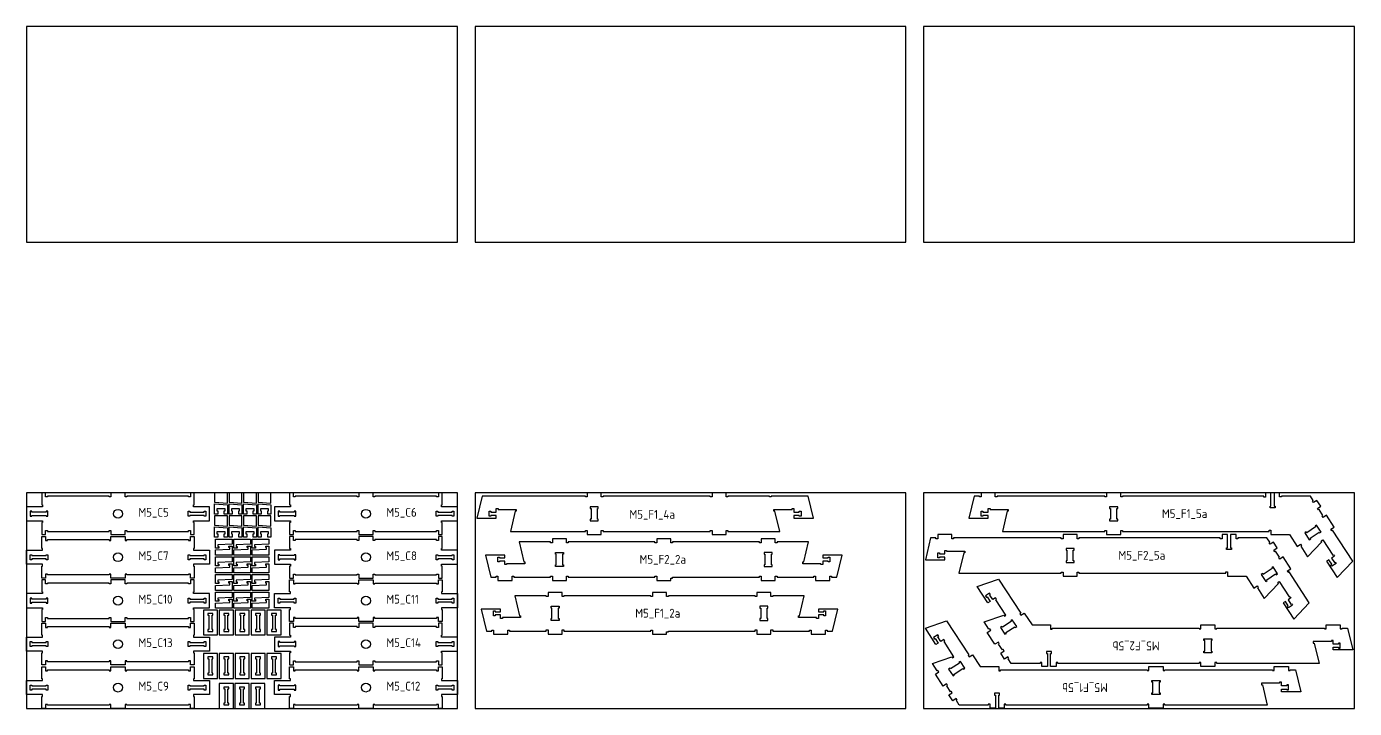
# Model space of a CAD drawing. Header units: millimetres. Extents: x -18174 to 50972, y 6312 to 16778.
# Drawn here: x -9888 to -2368, y 12913 to 16773 of the extents above; entities that cross this region are included whole.
import ezdxf

# ---------------------------------------------------------------- set-up
doc = ezdxf.new("R2010")
doc.units = ezdxf.units.MM
doc.header["$MEASUREMENT"] = 0
for name, color, linetype in [('freeswerk_CODES', 50, 'Continuous'), ('freeswerk_ELEMENTEN', 7, 'Continuous'), ('freeswerk_PLATEN', 3, 'Continuous')]:
    doc.layers.add(name, color=color, linetype=linetype)

msp = doc.modelspace()

# ---------------------------------------------------------------- linework, layer by layer
for centre in [(-9369.7, 14014.5), (-7965.7, 14014.5), (-9369.7, 13768.5), (-7965.7, 13768.5), (-9369.7, 13522.5), (-7965.7, 13522.5), (-9369.7, 13276.5), (-7965.7, 13276.5), (-9369.7, 13030.5), (-7965.7, 13030.5)]:
    msp.add_circle(centre, 25)
at = {"layer": 'freeswerk_ELEMENTEN'}
for points in [[(-8937.7, 14064.5), (-8937.7, 14132.5), (-8959.7, 14132.5), (-8959.7, 14109.5), (-8969.7, 14109.5), (-8969.7, 14114.5), (-9319.7, 14114.5), (-9319.7, 14109.5), (-9329.7, 14109.5), (-9329.7, 14132.5), (-9409.7, 14132.5), (-9409.7, 14109.5), (-9419.7, 14109.5), (-9419.7, 14114.5), (-9769.7, 14114.5), (-9769.7, 14109.5), (-9779.7, 14109.5), (-9779.7, 14132.5), (-9801.7, 14132.5), (-9801.7, 14064.5), (-9796.7, 14064.5), (-9796.7, 14054.5), (-9887.7, 14054.5), (-9887.7, 13974.5), (-9796.7, 13974.5), (-9796.7, 13964.5), (-9801.7, 13964.5), (-9801.7, 13896.5), (-9779.7, 13896.5), (-9779.7, 13919.5), (-9769.7, 13919.5), (-9769.7, 13914.5), (-9419.7, 13914.5), (-9419.7, 13919.5), (-9409.7, 13919.5), (-9409.7, 13896.5), (-9329.7, 13896.5), (-9329.7, 13919.5), (-9319.7, 13919.5), (-9319.7, 13914.5), (-8969.7, 13914.5), (-8969.7, 13919.5), (-8959.7, 13919.5), (-8959.7, 13896.5), (-8937.7, 13896.5), (-8937.7, 13964.5), (-8942.7, 13964.5), (-8942.7, 13974.5), (-8851.7, 13974.5), (-8851.7, 14054.5), (-8942.7, 14054.5), (-8942.7, 14064.5)], [(-8822.8, 14080.6), (-8750.6, 14074.9), (-8750.6, 14132.5), (-8822.8, 14132.5)], [(-8750.6, 14011.9), (-8768.6, 14011.9), (-8768.6, 14031.7), (-8763.6, 14031.7), (-8763.6, 14041.9), (-8809.8, 14041.9), (-8809.8, 14031.7), (-8804.8, 14031.7), (-8804.8, 14011.9), (-8822.8, 14011.9), (-8822.8, 14070.6), (-8750.6, 14064.9)], [(-8740.6, 14080.6), (-8668.4, 14074.9), (-8668.4, 14132.5), (-8740.6, 14132.5)], [(-8668.4, 14011.9), (-8686.4, 14011.9), (-8686.4, 14031.7), (-8681.4, 14031.7), (-8681.4, 14041.9), (-8727.6, 14041.9), (-8727.6, 14031.7), (-8722.6, 14031.7), (-8722.6, 14011.9), (-8740.6, 14011.9), (-8740.6, 14070.6), (-8668.4, 14064.9)], [(-8658.4, 14080.6), (-8586.2, 14074.9), (-8586.2, 14132.5), (-8658.4, 14132.5)], [(-8586.2, 14011.9), (-8604.2, 14011.9), (-8604.2, 14031.7), (-8599.2, 14031.7), (-8599.2, 14041.9), (-8645.4, 14041.9), (-8645.4, 14031.7), (-8640.4, 14031.7), (-8640.4, 14011.9), (-8658.4, 14011.9), (-8658.4, 14070.6), (-8586.2, 14064.9)], [(-8576.2, 14080.6), (-8504, 14074.9), (-8504, 14132.5), (-8576.2, 14132.5)], [(-8504, 14011.9), (-8522, 14011.9), (-8522, 14031.7), (-8517, 14031.7), (-8517, 14041.9), (-8563.2, 14041.9), (-8563.2, 14031.7), (-8558.2, 14031.7), (-8558.2, 14011.9), (-8576.2, 14011.9), (-8576.2, 14070.6), (-8504, 14064.9)], [(-7533.7, 14064.5), (-7533.7, 14132.5), (-7555.7, 14132.5), (-7555.7, 14109.5), (-7565.7, 14109.5), (-7565.7, 14114.5), (-7915.7, 14114.5), (-7915.7, 14109.5), (-7925.7, 14109.5), (-7925.7, 14132.5), (-8005.7, 14132.5), (-8005.7, 14109.5), (-8015.7, 14109.5), (-8015.7, 14114.5), (-8365.7, 14114.5), (-8365.7, 14109.5), (-8375.7, 14109.5), (-8375.7, 14132.5), (-8397.7, 14132.5), (-8397.7, 14064.5), (-8392.7, 14064.5), (-8392.7, 14054.5), (-8483.7, 14054.5), (-8483.7, 13974.5), (-8392.7, 13974.5), (-8392.7, 13964.5), (-8397.7, 13964.5), (-8397.7, 13896.5), (-8375.7, 13896.5), (-8375.7, 13919.5), (-8365.7, 13919.5), (-8365.7, 13914.5), (-8015.7, 13914.5), (-8015.7, 13919.5), (-8005.7, 13919.5), (-8005.7, 13896.5), (-7925.7, 13896.5), (-7925.7, 13919.5), (-7915.7, 13919.5), (-7915.7, 13914.5), (-7565.7, 13914.5), (-7565.7, 13919.5), (-7555.7, 13919.5), (-7555.7, 13896.5), (-7533.7, 13896.5), (-7533.7, 13964.5), (-7538.7, 13964.5), (-7538.7, 13974.5), (-7447.7, 13974.5), (-7447.7, 14054.5), (-7538.7, 14054.5), (-7538.7, 14064.5)], [(-5501.8, 14000.5), (-5511.8, 14000.5), (-5511.8, 14005.5), (-5541.8, 14005.5), (-5541.8, 13990.5), (-5431.8, 13990.5), (-5461.8, 14114.5), (-5670.1, 14114.5), (-5670.1, 14109.5), (-5680.1, 14109.5), (-5680.1, 14114.5), (-5915.8, 14114.5), (-5915.8, 14109.5), (-5925.8, 14109.5), (-5925.8, 14132.5), (-6005.8, 14132.5), (-6005.8, 14109.5), (-6015.8, 14109.5), (-6015.8, 14114.5), (-6622.8, 14114.5), (-6622.8, 14109.5), (-6632.8, 14109.5), (-6632.8, 14132.5), (-6712.8, 14132.5), (-6712.8, 14109.5), (-6722.8, 14109.5), (-6722.8, 14114.5), (-7307.7, 14114.5), (-7337.7, 13990.5), (-7227.7, 13990.5), (-7227.7, 14005.5), (-7257.7, 14005.5), (-7257.7, 14000.5), (-7267.7, 14000.5), (-7267.7, 14028.5), (-7257.7, 14028.5), (-7257.7, 14023.5), (-7227.7, 14023.5), (-7227.7, 14043.5), (-7217.7, 14043.5), (-7217.7, 14038.5), (-7114.1, 14038.5), (-7114.1, 14028.5), (-7120.1, 14028.5), (-7147.7, 13914.5), (-6722.8, 13914.5), (-6722.8, 13919.5), (-6712.8, 13919.5), (-6712.8, 13896.5), (-6632.8, 13896.5), (-6632.8, 13919.5), (-6622.8, 13919.5), (-6622.8, 13914.5), (-6015.8, 13914.5), (-6015.8, 13919.5), (-6005.8, 13919.5), (-6005.8, 13896.5), (-5925.8, 13896.5), (-5925.8, 13919.5), (-5915.8, 13919.5), (-5915.8, 13914.5), (-5621.8, 13914.5), (-5649.4, 14028.5), (-5655.3, 14028.5), (-5655.3, 14038.5), (-5551.8, 14038.5), (-5551.8, 14043.5), (-5541.8, 14043.5), (-5541.8, 14023.5), (-5511.8, 14023.5), (-5511.8, 14028.5), (-5501.8, 14028.5)], [(-4471.4, 14023.5), (-4441.4, 14023.5), (-4441.4, 14043.5), (-4431.4, 14043.5), (-4431.4, 14038.5), (-4327.8, 14038.5), (-4327.8, 14028.5), (-4333.8, 14028.5), (-4361.4, 13914.5), (-3781.4, 13914.5), (-3781.4, 13919.5), (-3771.4, 13919.5), (-3771.4, 13896.5), (-3691.4, 13896.5), (-3691.4, 13919.5), (-3681.4, 13919.5), (-3681.4, 13914.5), (-2850.4, 13914.5), (-2850.4, 13921.3), (-2840.4, 13921.3), (-2840.4, 13896.5), (-2735.5, 13896.5), (-2691.8, 13829.2), (-2672.5, 13841.8), (-2667.1, 13833.4), (-2671.3, 13830.7), (-2632.6, 13771.1), (-2552, 13856.4), (-2555.3, 13861.4), (-2546.9, 13866.9), (-2490.5, 13780), (-2486.3, 13782.8), (-2480.8, 13774.4), (-2497.6, 13763.5), (-2481.2, 13738.3), (-2477, 13741), (-2471.6, 13732.7), (-2495.1, 13717.4), (-2500.5, 13725.8), (-2496.3, 13728.5), (-2512.7, 13753.7), (-2525.3, 13745.5), (-2465.3, 13653.3), (-2377.7, 13746), (-2491.6, 13921.2), (-2495.8, 13918.5), (-2501.2, 13926.9), (-2481.9, 13939.4), (-2525.5, 14006.5), (-2544.8, 13994), (-2550.3, 14002.3), (-2546.1, 14005.1), (-2567.9, 14038.6), (-2572.1, 14035.9), (-2577.5, 14044.3), (-2558.2, 14056.8), (-2580, 14090.3), (-2599.3, 14077.8), (-2604.8, 14086.2), (-2600.6, 14088.9), (-2617.2, 14114.5), (-2781.4, 14114.5), (-2781.4, 14109.5), (-2791.4, 14109.5), (-2791.4, 14132.5), (-2822.4, 14132.5), (-2822.4, 14057.5), (-2817.4, 14057.5), (-2817.4, 14047.5), (-2845.4, 14047.5), (-2845.4, 14057.5), (-2840.4, 14057.5), (-2840.4, 14132.5), (-2871.4, 14132.5), (-2871.4, 14108.5), (-2881.4, 14108.5), (-2881.4, 14114.5), (-3681.4, 14114.5), (-3681.4, 14109.5), (-3691.4, 14109.5), (-3691.4, 14132.5), (-3771.4, 14132.5), (-3771.4, 14109.5), (-3781.4, 14109.5), (-3781.4, 14114.5), (-4391.4, 14114.5), (-4391.4, 14109.5), (-4401.4, 14109.5), (-4401.4, 14132.5), (-4481.4, 14132.5), (-4481.4, 14109.5), (-4491.4, 14109.5), (-4491.4, 14114.5), (-4521.4, 14114.5), (-4551.4, 13990.5), (-4441.4, 13990.5), (-4441.4, 14005.5), (-4471.4, 14005.5), (-4471.4, 14000.5), (-4481.4, 14000.5), (-4481.4, 14028.5), (-4471.4, 14028.5)], [(-9857.7, 14023.5), (-9857.7, 14028.5), (-9867.7, 14028.5), (-9867.7, 14000.5), (-9857.7, 14000.5), (-9857.7, 14005.5), (-9776.7, 14005.5), (-9776.7, 14000.5), (-9766.7, 14000.5), (-9766.7, 14028.5), (-9776.7, 14028.5), (-9776.7, 14023.5)], [(-8881.7, 14005.5), (-8962.7, 14005.5), (-8962.7, 14000.5), (-8972.7, 14000.5), (-8972.7, 14028.5), (-8962.7, 14028.5), (-8962.7, 14023.5), (-8881.7, 14023.5), (-8881.7, 14028.5), (-8871.7, 14028.5), (-8871.7, 14000.5), (-8881.7, 14000.5)], [(-8822.8, 13950), (-8750.6, 13944.3), (-8750.6, 14001.9), (-8822.8, 14001.9)], [(-8740.6, 13950), (-8668.4, 13944.3), (-8668.4, 14001.9), (-8740.6, 14001.9)], [(-8658.4, 13950), (-8586.2, 13944.3), (-8586.2, 14001.9), (-8658.4, 14001.9)], [(-8576.2, 13950), (-8504, 13944.3), (-8504, 14001.9), (-8576.2, 14001.9)], [(-8453.7, 14023.5), (-8453.7, 14028.5), (-8463.7, 14028.5), (-8463.7, 14000.5), (-8453.7, 14000.5), (-8453.7, 14005.5), (-8372.7, 14005.5), (-8372.7, 14000.5), (-8362.7, 14000.5), (-8362.7, 14028.5), (-8372.7, 14028.5), (-8372.7, 14023.5)], [(-7477.7, 14005.5), (-7558.7, 14005.5), (-7558.7, 14000.5), (-7568.7, 14000.5), (-7568.7, 14028.5), (-7558.7, 14028.5), (-7558.7, 14023.5), (-7477.7, 14023.5), (-7477.7, 14028.5), (-7467.7, 14028.5), (-7467.7, 14000.5), (-7477.7, 14000.5)], [(-6649.8, 14054.5), (-6695.8, 14054.5), (-6695.8, 14044.5), (-6690.8, 14044.5), (-6690.8, 13984.5), (-6695.8, 13984.5), (-6695.8, 13974.5), (-6649.8, 13974.5), (-6649.8, 13984.5), (-6654.8, 13984.5), (-6654.8, 14044.5), (-6649.8, 14044.5)], [(-3754.4, 14054.5), (-3754.4, 14044.5), (-3749.4, 14044.5), (-3749.4, 13984.5), (-3754.4, 13984.5), (-3754.4, 13974.5), (-3708.4, 13974.5), (-3708.4, 13984.5), (-3713.4, 13984.5), (-3713.4, 14044.5), (-3708.4, 14044.5), (-3708.4, 14054.5)], [(-8750.6, 13881.3), (-8768.6, 13881.3), (-8768.6, 13901.1), (-8763.6, 13901.1), (-8763.6, 13911.3), (-8809.8, 13911.3), (-8809.8, 13901.1), (-8804.8, 13901.1), (-8804.8, 13881.3), (-8822.8, 13881.3), (-8822.8, 13940), (-8750.6, 13934.3)], [(-8668.4, 13881.3), (-8686.4, 13881.3), (-8686.4, 13901.1), (-8681.4, 13901.1), (-8681.4, 13911.3), (-8727.6, 13911.3), (-8727.6, 13901.1), (-8722.6, 13901.1), (-8722.6, 13881.3), (-8740.6, 13881.3), (-8740.6, 13940), (-8668.4, 13934.3)], [(-8586.2, 13881.3), (-8604.2, 13881.3), (-8604.2, 13901.1), (-8599.2, 13901.1), (-8599.2, 13911.3), (-8645.4, 13911.3), (-8645.4, 13901.1), (-8640.4, 13901.1), (-8640.4, 13881.3), (-8658.4, 13881.3), (-8658.4, 13940), (-8586.2, 13934.3)], [(-8504, 13881.3), (-8522, 13881.3), (-8522, 13901.1), (-8517, 13901.1), (-8517, 13911.3), (-8563.2, 13911.3), (-8563.2, 13901.1), (-8558.2, 13901.1), (-8558.2, 13881.3), (-8576.2, 13881.3), (-8576.2, 13940), (-8504, 13934.3)], [(-2637.6, 13907.4), (-2640.4, 13911.6), (-2648.8, 13906.1), (-2623.7, 13867.6), (-2615.3, 13873), (-2618, 13877.2), (-2567.7, 13909.9), (-2565, 13905.7), (-2556.6, 13911.2), (-2581.7, 13949.7), (-2590.1, 13944.3), (-2587.3, 13940.1)], [(-9409.7, 13673.5), (-9419.7, 13673.5), (-9419.7, 13668.5), (-9769.7, 13668.5), (-9769.7, 13673.5), (-9779.7, 13673.5), (-9779.7, 13650.5), (-9801.7, 13650.5), (-9801.7, 13718.5), (-9796.7, 13718.5), (-9796.7, 13728.5), (-9887.7, 13728.5), (-9887.7, 13808.5), (-9796.7, 13808.5), (-9796.7, 13818.5), (-9801.7, 13818.5), (-9801.7, 13886.5), (-9779.7, 13886.5), (-9779.7, 13863.5), (-9769.7, 13863.5), (-9769.7, 13868.5), (-9419.7, 13868.5), (-9419.7, 13863.5), (-9409.7, 13863.5), (-9409.7, 13886.5), (-9329.7, 13886.5), (-9329.7, 13863.5), (-9319.7, 13863.5), (-9319.7, 13868.5), (-8969.7, 13868.5), (-8969.7, 13863.5), (-8959.7, 13863.5), (-8959.7, 13886.5), (-8937.7, 13886.5), (-8937.7, 13818.5), (-8942.7, 13818.5), (-8942.7, 13808.5), (-8851.7, 13808.5), (-8851.7, 13728.5), (-8942.7, 13728.5), (-8942.7, 13718.5), (-8937.7, 13718.5), (-8937.7, 13650.5), (-8959.7, 13650.5), (-8959.7, 13673.5), (-8969.7, 13673.5), (-8969.7, 13668.5), (-9319.7, 13668.5), (-9319.7, 13673.5), (-9329.7, 13673.5), (-9329.7, 13650.5), (-9409.7, 13650.5)], [(-8723.5, 13871.3), (-8723.5, 13842.5), (-8804.5, 13838.9), (-8804.5, 13829.6), (-8799.5, 13829.6), (-8799.5, 13820.5), (-8817.5, 13820.5), (-8817.5, 13871.3)], [(-8619.5, 13871.3), (-8619.5, 13842.5), (-8700.5, 13838.9), (-8700.5, 13829.6), (-8695.5, 13829.6), (-8695.5, 13820.5), (-8713.5, 13820.5), (-8713.5, 13871.3)], [(-8515.5, 13871.3), (-8515.5, 13842.5), (-8596.5, 13838.9), (-8596.5, 13829.6), (-8591.5, 13829.6), (-8591.5, 13820.5), (-8609.5, 13820.5), (-8609.5, 13871.3)], [(-7533.7, 13818.5), (-7533.7, 13886.5), (-7555.7, 13886.5), (-7555.7, 13863.5), (-7565.7, 13863.5), (-7565.7, 13868.5), (-7915.7, 13868.5), (-7915.7, 13863.5), (-7925.7, 13863.5), (-7925.7, 13886.5), (-8005.7, 13886.5), (-8005.7, 13863.5), (-8015.7, 13863.5), (-8015.7, 13868.5), (-8365.7, 13868.5), (-8365.7, 13863.5), (-8375.7, 13863.5), (-8375.7, 13886.5), (-8397.7, 13886.5), (-8397.7, 13818.5), (-8392.7, 13818.5), (-8392.7, 13808.5), (-8483.7, 13808.5), (-8483.7, 13728.5), (-8392.7, 13728.5), (-8392.7, 13718.5), (-8397.7, 13718.5), (-8397.7, 13650.5), (-8375.7, 13650.5), (-8375.7, 13673.5), (-8365.7, 13673.5), (-8365.7, 13668.5), (-8015.7, 13668.5), (-8015.7, 13673.5), (-8005.7, 13673.5), (-8005.7, 13650.5), (-7925.7, 13650.5), (-7925.7, 13673.5), (-7915.7, 13673.5), (-7915.7, 13668.5), (-7565.7, 13668.5), (-7565.7, 13673.5), (-7555.7, 13673.5), (-7555.7, 13650.5), (-7533.7, 13650.5), (-7533.7, 13718.5), (-7538.7, 13718.5), (-7538.7, 13728.5), (-7447.7, 13728.5), (-7447.7, 13808.5), (-7538.7, 13808.5), (-7538.7, 13818.5)], [(-7065.4, 13731.5), (-7168.9, 13731.5), (-7168.9, 13726.5), (-7178.9, 13726.5), (-7178.9, 13746.5), (-7208.9, 13746.5), (-7208.9, 13741.5), (-7218.9, 13741.5), (-7218.9, 13769.5), (-7208.9, 13769.5), (-7208.9, 13764.5), (-7178.9, 13764.5), (-7178.9, 13779.5), (-7288.9, 13779.5), (-7258.5, 13655.5), (-7228.5, 13655.5), (-7228.5, 13660.5), (-7218.5, 13660.5), (-7218.5, 13637.5), (-7138.5, 13637.5), (-7138.5, 13660.5), (-7128.5, 13660.5), (-7128.5, 13655.5), (-6919.8, 13655.5), (-6919.8, 13661.5), (-6909.8, 13661.5), (-6909.8, 13637.5), (-6829.8, 13637.5), (-6829.8, 13661.5), (-6819.8, 13661.5), (-6819.8, 13655.5), (-6328.8, 13655.5), (-6328.8, 13660.5), (-6318.8, 13660.5), (-6318.8, 13637.5), (-6238.8, 13637.5), (-6238.8, 13650.5), (-6228.8, 13650.5), (-6228.8, 13655.5), (-5737.8, 13655.5), (-5737.8, 13661.5), (-5727.8, 13661.5), (-5727.8, 13637.5), (-5647.8, 13637.5), (-5647.8, 13661.5), (-5637.8, 13661.5), (-5637.8, 13655.5), (-5429.1, 13655.5), (-5429.1, 13660.5), (-5419.1, 13660.5), (-5419.1, 13637.5), (-5339.1, 13637.5), (-5339.1, 13660.5), (-5329.1, 13660.5), (-5329.1, 13655.5), (-5298.8, 13655.5), (-5268.8, 13779.5), (-5378.8, 13779.5), (-5378.8, 13764.5), (-5348.8, 13764.5), (-5348.8, 13769.5), (-5338.8, 13769.5), (-5338.8, 13741.5), (-5348.8, 13741.5), (-5348.8, 13746.5), (-5378.8, 13746.5), (-5378.8, 13726.5), (-5388.8, 13726.5), (-5388.8, 13731.5), (-5492.4, 13731.5), (-5492.4, 13741.5), (-5486.4, 13741.5), (-5458.8, 13855.5), (-5637.8, 13855.5), (-5637.8, 13850.5), (-5647.8, 13850.5), (-5647.8, 13873.5), (-5727.8, 13873.5), (-5727.8, 13850.5), (-5737.8, 13850.5), (-5737.8, 13855.5), (-6228.8, 13855.5), (-6228.8, 13850.5), (-6238.8, 13850.5), (-6238.8, 13873.5), (-6318.8, 13873.5), (-6318.8, 13850.5), (-6328.8, 13850.5), (-6328.8, 13855.5), (-6819.8, 13855.5), (-6819.8, 13850.5), (-6829.8, 13850.5), (-6829.8, 13873.5), (-6909.8, 13873.5), (-6909.8, 13850.5), (-6919.8, 13850.5), (-6919.8, 13855.5), (-7098.9, 13855.5), (-7071.3, 13741.5), (-7065.4, 13741.5)], [(-4717.7, 13787.5), (-4687.7, 13787.5), (-4687.7, 13807.5), (-4677.7, 13807.5), (-4677.7, 13802.5), (-4574.1, 13802.5), (-4574.1, 13792.5), (-4580.1, 13792.5), (-4607.7, 13678.5), (-4027.7, 13678.5), (-4027.7, 13683.5), (-4017.7, 13683.5), (-4017.7, 13660.5), (-3937.7, 13660.5), (-3937.7, 13683.5), (-3927.7, 13683.5), (-3927.7, 13678.5), (-3096.7, 13678.5), (-3096.7, 13685.3), (-3086.7, 13685.3), (-3086.7, 13660.5), (-2981.8, 13660.5), (-2938.1, 13593.2), (-2918.8, 13605.8), (-2913.4, 13597.4), (-2917.6, 13594.7), (-2878.9, 13535.1), (-2798.3, 13620.4), (-2801.6, 13625.4), (-2793.2, 13630.9), (-2736.8, 13544), (-2732.6, 13546.8), (-2727.1, 13538.4), (-2743.9, 13527.5), (-2727.5, 13502.3), (-2723.3, 13505), (-2717.9, 13496.7), (-2741.4, 13481.4), (-2746.8, 13489.8), (-2742.6, 13492.5), (-2759, 13517.7), (-2771.6, 13509.5), (-2711.6, 13417.3), (-2624, 13510), (-2737.9, 13685.2), (-2742.1, 13682.5), (-2747.5, 13690.9), (-2728.2, 13703.4), (-2771.8, 13770.5), (-2791.1, 13758), (-2796.6, 13766.3), (-2792.4, 13769.1), (-2814.2, 13802.6), (-2818.4, 13799.9), (-2823.8, 13808.3), (-2804.5, 13820.8), (-2826.3, 13854.3), (-2845.6, 13841.8), (-2851.1, 13850.2), (-2846.9, 13852.9), (-2863.5, 13878.5), (-3027.7, 13878.5), (-3027.7, 13873.5), (-3037.7, 13873.5), (-3037.7, 13896.5), (-3068.7, 13896.5), (-3068.7, 13821.5), (-3063.7, 13821.5), (-3063.7, 13811.5), (-3091.7, 13811.5), (-3091.7, 13821.5), (-3086.7, 13821.5), (-3086.7, 13896.5), (-3117.7, 13896.5), (-3117.7, 13872.5), (-3127.7, 13872.5), (-3127.7, 13878.5), (-3927.7, 13878.5), (-3927.7, 13873.5), (-3937.7, 13873.5), (-3937.7, 13896.5), (-4017.7, 13896.5), (-4017.7, 13873.5), (-4027.7, 13873.5), (-4027.7, 13878.5), (-4637.7, 13878.5), (-4637.7, 13873.5), (-4647.7, 13873.5), (-4647.7, 13896.5), (-4727.7, 13896.5), (-4727.7, 13873.5), (-4737.7, 13873.5), (-4737.7, 13878.5), (-4767.7, 13878.5), (-4797.7, 13754.5), (-4687.7, 13754.5), (-4687.7, 13769.5), (-4717.7, 13769.5), (-4717.7, 13764.5), (-4727.7, 13764.5), (-4727.7, 13792.5), (-4717.7, 13792.5)], [(-9776.7, 13782.5), (-9766.7, 13782.5), (-9766.7, 13754.5), (-9776.7, 13754.5), (-9776.7, 13759.5), (-9857.7, 13759.5), (-9857.7, 13754.5), (-9867.7, 13754.5), (-9867.7, 13782.5), (-9857.7, 13782.5), (-9857.7, 13777.5), (-9776.7, 13777.5)], [(-8881.7, 13754.5), (-8881.7, 13759.5), (-8962.7, 13759.5), (-8962.7, 13754.5), (-8972.7, 13754.5), (-8972.7, 13782.5), (-8962.7, 13782.5), (-8962.7, 13777.5), (-8881.7, 13777.5), (-8881.7, 13782.5), (-8871.7, 13782.5), (-8871.7, 13754.5)], [(-8817.5, 13780.9), (-8817.5, 13809.7), (-8736.5, 13813.4), (-8736.5, 13822.6), (-8741.5, 13822.6), (-8741.5, 13831.7), (-8723.5, 13831.7), (-8723.5, 13780.9)], [(-8723.5, 13770.9), (-8723.5, 13742.1), (-8804.5, 13738.5), (-8804.5, 13729.2), (-8799.5, 13729.2), (-8799.5, 13720.1), (-8817.5, 13720.1), (-8817.5, 13770.9)], [(-8713.5, 13780.9), (-8713.5, 13809.7), (-8632.5, 13813.4), (-8632.5, 13822.6), (-8637.5, 13822.6), (-8637.5, 13831.7), (-8619.5, 13831.7), (-8619.5, 13780.9)], [(-8619.5, 13770.9), (-8619.5, 13742.1), (-8700.5, 13738.5), (-8700.5, 13729.2), (-8695.5, 13729.2), (-8695.5, 13720.1), (-8713.5, 13720.1), (-8713.5, 13770.9)], [(-8609.5, 13780.9), (-8609.5, 13809.7), (-8528.5, 13813.4), (-8528.5, 13822.6), (-8533.5, 13822.6), (-8533.5, 13831.7), (-8515.5, 13831.7), (-8515.5, 13780.9)], [(-8515.5, 13770.9), (-8515.5, 13742.1), (-8596.5, 13738.5), (-8596.5, 13729.2), (-8591.5, 13729.2), (-8591.5, 13720.1), (-8609.5, 13720.1), (-8609.5, 13770.9)], [(-8453.7, 13777.5), (-8453.7, 13782.5), (-8463.7, 13782.5), (-8463.7, 13754.5), (-8453.7, 13754.5), (-8453.7, 13759.5), (-8372.7, 13759.5), (-8372.7, 13754.5), (-8362.7, 13754.5), (-8362.7, 13782.5), (-8372.7, 13782.5), (-8372.7, 13777.5)], [(-7477.7, 13759.5), (-7558.7, 13759.5), (-7558.7, 13754.5), (-7568.7, 13754.5), (-7568.7, 13782.5), (-7558.7, 13782.5), (-7558.7, 13777.5), (-7477.7, 13777.5), (-7477.7, 13782.5), (-7467.7, 13782.5), (-7467.7, 13754.5), (-7477.7, 13754.5)], [(-6887.8, 13725.5), (-6887.8, 13785.5), (-6892.8, 13785.5), (-6892.8, 13795.5), (-6846.8, 13795.5), (-6846.8, 13785.5), (-6851.8, 13785.5), (-6851.8, 13725.5), (-6846.8, 13725.5), (-6846.8, 13715.5), (-6892.8, 13715.5), (-6892.8, 13725.5)], [(-5710.8, 13795.5), (-5710.8, 13785.5), (-5705.8, 13785.5), (-5705.8, 13725.5), (-5710.8, 13725.5), (-5710.8, 13715.5), (-5664.8, 13715.5), (-5664.8, 13725.5), (-5669.8, 13725.5), (-5669.8, 13785.5), (-5664.8, 13785.5), (-5664.8, 13795.5)], [(-4000.7, 13818.5), (-4000.7, 13808.5), (-3995.7, 13808.5), (-3995.7, 13748.5), (-4000.7, 13748.5), (-4000.7, 13738.5), (-3954.7, 13738.5), (-3954.7, 13748.5), (-3959.7, 13748.5), (-3959.7, 13808.5), (-3954.7, 13808.5), (-3954.7, 13818.5)], [(-8817.5, 13680.5), (-8817.5, 13709.3), (-8736.5, 13712.9), (-8736.5, 13722.2), (-8741.5, 13722.2), (-8741.5, 13731.3), (-8723.5, 13731.3), (-8723.5, 13680.5)], [(-8713.5, 13680.5), (-8713.5, 13709.3), (-8632.5, 13712.9), (-8632.5, 13722.2), (-8637.5, 13722.2), (-8637.5, 13731.3), (-8619.5, 13731.3), (-8619.5, 13680.5)], [(-8609.5, 13680.5), (-8609.5, 13709.3), (-8528.5, 13712.9), (-8528.5, 13722.2), (-8533.5, 13722.2), (-8533.5, 13731.3), (-8515.5, 13731.3), (-8515.5, 13680.5)], [(-2883.9, 13671.4), (-2886.7, 13675.6), (-2895.1, 13670.1), (-2870, 13631.6), (-2861.6, 13637), (-2864.3, 13641.2), (-2814, 13673.9), (-2811.3, 13669.7), (-2802.9, 13675.2), (-2828, 13713.7), (-2836.4, 13708.3), (-2833.6, 13704.1)], [(-8937.7, 13572.5), (-8937.7, 13640.5), (-8959.7, 13640.5), (-8959.7, 13617.5), (-8969.7, 13617.5), (-8969.7, 13622.5), (-9319.7, 13622.5), (-9319.7, 13617.5), (-9329.7, 13617.5), (-9329.7, 13640.5), (-9409.7, 13640.5), (-9409.7, 13617.5), (-9419.7, 13617.5), (-9419.7, 13622.5), (-9769.7, 13622.5), (-9769.7, 13617.5), (-9779.7, 13617.5), (-9779.7, 13640.5), (-9801.7, 13640.5), (-9801.7, 13572.5), (-9796.7, 13572.5), (-9796.7, 13562.5), (-9887.7, 13562.5), (-9887.7, 13482.5), (-9796.7, 13482.5), (-9796.7, 13472.5), (-9801.7, 13472.5), (-9801.7, 13404.5), (-9779.7, 13404.5), (-9779.7, 13427.5), (-9769.7, 13427.5), (-9769.7, 13422.5), (-9419.7, 13422.5), (-9419.7, 13427.5), (-9409.7, 13427.5), (-9409.7, 13404.5), (-9329.7, 13404.5), (-9329.7, 13427.5), (-9319.7, 13427.5), (-9319.7, 13422.5), (-8969.7, 13422.5), (-8969.7, 13427.5), (-8959.7, 13427.5), (-8959.7, 13404.5), (-8937.7, 13404.5), (-8937.7, 13472.5), (-8942.7, 13472.5), (-8942.7, 13482.5), (-8851.7, 13482.5), (-8851.7, 13562.5), (-8942.7, 13562.5), (-8942.7, 13572.5)], [(-8723.5, 13670.5), (-8723.5, 13641.7), (-8804.5, 13638), (-8804.5, 13628.8), (-8799.5, 13628.8), (-8799.5, 13619.7), (-8817.5, 13619.7), (-8817.5, 13670.5)], [(-8817.5, 13580.1), (-8817.5, 13608.9), (-8736.5, 13612.5), (-8736.5, 13621.8), (-8741.5, 13621.8), (-8741.5, 13630.9), (-8723.5, 13630.9), (-8723.5, 13580.1)], [(-8619.5, 13670.5), (-8619.5, 13641.7), (-8700.5, 13638), (-8700.5, 13628.8), (-8695.5, 13628.8), (-8695.5, 13619.7), (-8713.5, 13619.7), (-8713.5, 13670.5)], [(-8713.5, 13580.1), (-8713.5, 13608.9), (-8632.5, 13612.5), (-8632.5, 13621.8), (-8637.5, 13621.8), (-8637.5, 13630.9), (-8619.5, 13630.9), (-8619.5, 13580.1)], [(-8515.5, 13670.5), (-8515.5, 13641.7), (-8596.5, 13638), (-8596.5, 13628.8), (-8591.5, 13628.8), (-8591.5, 13619.7), (-8609.5, 13619.7), (-8609.5, 13670.5)], [(-8609.5, 13580.1), (-8609.5, 13608.9), (-8528.5, 13612.5), (-8528.5, 13621.8), (-8533.5, 13621.8), (-8533.5, 13630.9), (-8515.5, 13630.9), (-8515.5, 13580.1)], [(-8005.7, 13427.5), (-8015.7, 13427.5), (-8015.7, 13422.5), (-8365.7, 13422.5), (-8365.7, 13427.5), (-8375.7, 13427.5), (-8375.7, 13404.5), (-8397.7, 13404.5), (-8397.7, 13472.5), (-8392.7, 13472.5), (-8392.7, 13482.5), (-8483.7, 13482.5), (-8483.7, 13562.5), (-8392.7, 13562.5), (-8392.7, 13572.5), (-8397.7, 13572.5), (-8397.7, 13640.5), (-8375.7, 13640.5), (-8375.7, 13617.5), (-8365.7, 13617.5), (-8365.7, 13622.5), (-8015.7, 13622.5), (-8015.7, 13617.5), (-8005.7, 13617.5), (-8005.7, 13640.5), (-7925.7, 13640.5), (-7925.7, 13617.5), (-7915.7, 13617.5), (-7915.7, 13622.5), (-7565.7, 13622.5), (-7565.7, 13617.5), (-7555.7, 13617.5), (-7555.7, 13640.5), (-7533.7, 13640.5), (-7533.7, 13572.5), (-7538.7, 13572.5), (-7538.7, 13562.5), (-7447.7, 13562.5), (-7447.7, 13482.5), (-7538.7, 13482.5), (-7538.7, 13472.5), (-7533.7, 13472.5), (-7533.7, 13404.5), (-7555.7, 13404.5), (-7555.7, 13427.5), (-7565.7, 13427.5), (-7565.7, 13422.5), (-7915.7, 13422.5), (-7915.7, 13427.5), (-7925.7, 13427.5), (-7925.7, 13404.5), (-8005.7, 13404.5)], [(-4078.7, 13367.4), (-3247.7, 13367.4), (-3247.7, 13362.4), (-3237.7, 13362.4), (-3237.7, 13385.4), (-3157.7, 13385.4), (-3157.7, 13362.4), (-3147.7, 13362.4), (-3147.7, 13367.4), (-2537.7, 13367.4), (-2537.7, 13362.4), (-2527.7, 13362.4), (-2527.7, 13385.4), (-2447.7, 13385.4), (-2447.7, 13362.4), (-2437.7, 13362.4), (-2437.7, 13367.4), (-2407.7, 13367.4), (-2377.7, 13243.4), (-2487.7, 13243.4), (-2487.7, 13258.4), (-2457.7, 13258.4), (-2457.7, 13253.4), (-2447.7, 13253.4), (-2447.7, 13281.4), (-2457.7, 13281.4), (-2457.7, 13276.4), (-2487.7, 13276.4), (-2487.7, 13296.4), (-2497.7, 13296.4), (-2497.7, 13291.4), (-2601.2, 13291.4), (-2601.2, 13281.4), (-2595.3, 13281.4), (-2567.7, 13167.4), (-3147.7, 13167.4), (-3147.7, 13172.4), (-3157.7, 13172.4), (-3157.7, 13149.4), (-3237.7, 13149.4), (-3237.7, 13172.4), (-3247.7, 13172.4), (-3247.7, 13167.4), (-4047.7, 13167.4), (-4047.7, 13173.4), (-4057.7, 13173.4), (-4057.7, 13149.4), (-4088.7, 13149.4), (-4088.7, 13224.4), (-4083.7, 13224.4), (-4083.7, 13234.4), (-4111.7, 13234.4), (-4111.7, 13224.4), (-4106.7, 13224.4), (-4106.7, 13149.4), (-4137.7, 13149.4), (-4137.7, 13172.4), (-4147.7, 13172.4), (-4147.7, 13167.4), (-4311.8, 13167.4), (-4328.5, 13193), (-4324.3, 13195.7), (-4329.8, 13204.1), (-4349, 13191.6), (-4370.8, 13225.1), (-4351.6, 13237.7), (-4357, 13246.1), (-4361.2, 13243.3), (-4383, 13276.9), (-4378.8, 13279.6), (-4384.2, 13288), (-4403.5, 13275.4), (-4447.1, 13342.5), (-4427.8, 13355), (-4433.3, 13363.4), (-4437.5, 13360.7), (-4464.4, 13402.1), (-4353.6, 13440.8), (-4350.3, 13435.7), (-4341.9, 13441.2), (-4398.4, 13528.1), (-4394.2, 13530.8), (-4399.6, 13539.2), (-4416.4, 13528.3), (-4432.8, 13553.4), (-4428.6, 13556.1), (-4434, 13564.5), (-4457.5, 13549.3), (-4452, 13540.9), (-4447.8, 13543.6), (-4431.5, 13518.5), (-4444.1, 13510.3), (-4504, 13602.5), (-4383.7, 13644.9), (-4257.8, 13451.3), (-4262, 13448.5), (-4256.6, 13440.1), (-4237.3, 13452.7), (-4193.5, 13385.4), (-4088.7, 13385.4), (-4088.7, 13360.7), (-4078.7, 13360.7)], [(-9857.7, 13531.5), (-9857.7, 13536.5), (-9867.7, 13536.5), (-9867.7, 13508.5), (-9857.7, 13508.5), (-9857.7, 13513.5), (-9776.7, 13513.5), (-9776.7, 13508.5), (-9766.7, 13508.5), (-9766.7, 13536.5), (-9776.7, 13536.5), (-9776.7, 13531.5)], [(-8881.7, 13513.5), (-8962.7, 13513.5), (-8962.7, 13508.5), (-8972.7, 13508.5), (-8972.7, 13536.5), (-8962.7, 13536.5), (-8962.7, 13531.5), (-8881.7, 13531.5), (-8881.7, 13536.5), (-8871.7, 13536.5), (-8871.7, 13508.5), (-8881.7, 13508.5)], [(-8723.5, 13570.1), (-8723.5, 13541.3), (-8804.5, 13537.6), (-8804.5, 13528.4), (-8799.5, 13528.4), (-8799.5, 13519.3), (-8817.5, 13519.3), (-8817.5, 13570.1)], [(-8619.5, 13570.1), (-8619.5, 13541.3), (-8700.5, 13537.6), (-8700.5, 13528.4), (-8695.5, 13528.4), (-8695.5, 13519.3), (-8713.5, 13519.3), (-8713.5, 13570.1)], [(-8515.5, 13570.1), (-8515.5, 13541.3), (-8596.5, 13537.6), (-8596.5, 13528.4), (-8591.5, 13528.4), (-8591.5, 13519.3), (-8609.5, 13519.3), (-8609.5, 13570.1)], [(-8372.7, 13536.5), (-8362.7, 13536.5), (-8362.7, 13508.5), (-8372.7, 13508.5), (-8372.7, 13513.5), (-8453.7, 13513.5), (-8453.7, 13508.5), (-8463.7, 13508.5), (-8463.7, 13536.5), (-8453.7, 13536.5), (-8453.7, 13531.5), (-8372.7, 13531.5)], [(-7477.7, 13508.5), (-7477.7, 13513.5), (-7558.7, 13513.5), (-7558.7, 13508.5), (-7568.7, 13508.5), (-7568.7, 13536.5), (-7558.7, 13536.5), (-7558.7, 13531.5), (-7477.7, 13531.5), (-7477.7, 13536.5), (-7467.7, 13536.5), (-7467.7, 13508.5)], [(-7089.8, 13426.7), (-7193.3, 13426.7), (-7193.3, 13421.7), (-7203.3, 13421.7), (-7203.3, 13441.7), (-7233.3, 13441.7), (-7233.3, 13436.7), (-7243.3, 13436.7), (-7243.3, 13464.7), (-7233.3, 13464.7), (-7233.3, 13459.7), (-7203.3, 13459.7), (-7203.3, 13474.7), (-7313.3, 13474.7), (-7282.9, 13350.7), (-7252.9, 13350.7), (-7252.9, 13355.7), (-7242.9, 13355.7), (-7242.9, 13332.7), (-7162.9, 13332.7), (-7162.9, 13355.7), (-7152.9, 13355.7), (-7152.9, 13350.7), (-6944.2, 13350.7), (-6944.2, 13356.7), (-6934.2, 13356.7), (-6934.2, 13332.7), (-6854.2, 13332.7), (-6854.2, 13356.7), (-6844.2, 13356.7), (-6844.2, 13350.7), (-6353.2, 13350.7), (-6353.2, 13355.7), (-6343.2, 13355.7), (-6343.2, 13332.7), (-6263.2, 13332.7), (-6263.2, 13345.7), (-6253.2, 13345.7), (-6253.2, 13350.7), (-5762.2, 13350.7), (-5762.2, 13356.7), (-5752.2, 13356.7), (-5752.2, 13332.7), (-5672.2, 13332.7), (-5672.2, 13356.7), (-5662.2, 13356.7), (-5662.2, 13350.7), (-5453.5, 13350.7), (-5453.5, 13355.7), (-5443.5, 13355.7), (-5443.5, 13332.7), (-5363.5, 13332.7), (-5363.5, 13355.7), (-5353.5, 13355.7), (-5353.5, 13350.7), (-5323.2, 13350.7), (-5293.2, 13474.7), (-5403.2, 13474.7), (-5403.2, 13459.7), (-5373.2, 13459.7), (-5373.2, 13464.7), (-5363.2, 13464.7), (-5363.2, 13436.7), (-5373.2, 13436.7), (-5373.2, 13441.7), (-5403.2, 13441.7), (-5403.2, 13421.7), (-5413.2, 13421.7), (-5413.2, 13426.7), (-5516.8, 13426.7), (-5516.8, 13436.7), (-5510.8, 13436.7), (-5483.2, 13550.7), (-5662.2, 13550.7), (-5662.2, 13545.7), (-5672.2, 13545.7), (-5672.2, 13568.7), (-5752.2, 13568.7), (-5752.2, 13545.7), (-5762.2, 13545.7), (-5762.2, 13550.7), (-6253.2, 13550.7), (-6253.2, 13545.7), (-6263.2, 13545.7), (-6263.2, 13568.7), (-6343.2, 13568.7), (-6343.2, 13545.7), (-6353.2, 13545.7), (-6353.2, 13550.7), (-6844.2, 13550.7), (-6844.2, 13545.7), (-6854.2, 13545.7), (-6854.2, 13568.7), (-6934.2, 13568.7), (-6934.2, 13545.7), (-6944.2, 13545.7), (-6944.2, 13550.7), (-7123.3, 13550.7), (-7095.7, 13436.7), (-7089.8, 13436.7)], [(-8806.5, 13469.7), (-8886.5, 13469.7), (-8886.5, 13328.7), (-8806.5, 13328.7)], [(-8817.5, 13479.7), (-8817.5, 13508.5), (-8736.5, 13512.1), (-8736.5, 13521.4), (-8741.5, 13521.4), (-8741.5, 13530.5), (-8723.5, 13530.5), (-8723.5, 13479.7)], [(-8716.5, 13469.7), (-8796.5, 13469.7), (-8796.5, 13328.7), (-8716.5, 13328.7)], [(-8713.5, 13479.7), (-8713.5, 13508.5), (-8632.5, 13512.1), (-8632.5, 13521.4), (-8637.5, 13521.4), (-8637.5, 13530.5), (-8619.5, 13530.5), (-8619.5, 13479.7)], [(-8626.5, 13469.7), (-8706.5, 13469.7), (-8706.5, 13328.7), (-8626.5, 13328.7)], [(-8536.5, 13469.7), (-8616.5, 13469.7), (-8616.5, 13328.7), (-8536.5, 13328.7)], [(-8609.5, 13479.7), (-8609.5, 13508.5), (-8528.5, 13512.1), (-8528.5, 13521.4), (-8533.5, 13521.4), (-8533.5, 13530.5), (-8515.5, 13530.5), (-8515.5, 13479.7)], [(-8446.5, 13469.7), (-8526.5, 13469.7), (-8526.5, 13328.7), (-8446.5, 13328.7)], [(-6912.2, 13420.7), (-6912.2, 13480.7), (-6917.2, 13480.7), (-6917.2, 13490.7), (-6871.2, 13490.7), (-6871.2, 13480.7), (-6876.2, 13480.7), (-6876.2, 13420.7), (-6871.2, 13420.7), (-6871.2, 13410.7), (-6917.2, 13410.7), (-6917.2, 13420.7)], [(-5735.2, 13490.7), (-5735.2, 13480.7), (-5730.2, 13480.7), (-5730.2, 13420.7), (-5735.2, 13420.7), (-5735.2, 13410.7), (-5689.2, 13410.7), (-5689.2, 13420.7), (-5694.2, 13420.7), (-5694.2, 13480.7), (-5689.2, 13480.7), (-5689.2, 13490.7)], [(-9409.7, 13181.5), (-9419.7, 13181.5), (-9419.7, 13176.5), (-9769.7, 13176.5), (-9769.7, 13181.5), (-9779.7, 13181.5), (-9779.7, 13158.5), (-9801.7, 13158.5), (-9801.7, 13226.5), (-9796.7, 13226.5), (-9796.7, 13236.5), (-9887.7, 13236.5), (-9887.7, 13316.5), (-9796.7, 13316.5), (-9796.7, 13326.5), (-9801.7, 13326.5), (-9801.7, 13394.5), (-9779.7, 13394.5), (-9779.7, 13371.5), (-9769.7, 13371.5), (-9769.7, 13376.5), (-9419.7, 13376.5), (-9419.7, 13371.5), (-9409.7, 13371.5), (-9409.7, 13394.5), (-9329.7, 13394.5), (-9329.7, 13371.5), (-9319.7, 13371.5), (-9319.7, 13376.5), (-8969.7, 13376.5), (-8969.7, 13371.5), (-8959.7, 13371.5), (-8959.7, 13394.5), (-8937.7, 13394.5), (-8937.7, 13326.5), (-8942.7, 13326.5), (-8942.7, 13316.5), (-8851.7, 13316.5), (-8851.7, 13236.5), (-8942.7, 13236.5), (-8942.7, 13226.5), (-8937.7, 13226.5), (-8937.7, 13158.5), (-8959.7, 13158.5), (-8959.7, 13181.5), (-8969.7, 13181.5), (-8969.7, 13176.5), (-9319.7, 13176.5), (-9319.7, 13181.5), (-9329.7, 13181.5), (-9329.7, 13158.5), (-9409.7, 13158.5)], [(-8832.5, 13439.7), (-8832.5, 13449.7), (-8860.5, 13449.7), (-8860.5, 13439.7), (-8855.5, 13439.7), (-8855.5, 13358.7), (-8860.5, 13358.7), (-8860.5, 13348.7), (-8832.5, 13348.7), (-8832.5, 13358.7), (-8837.5, 13358.7), (-8837.5, 13439.7)], [(-8742.5, 13439.7), (-8742.5, 13449.7), (-8770.5, 13449.7), (-8770.5, 13439.7), (-8765.5, 13439.7), (-8765.5, 13358.7), (-8770.5, 13358.7), (-8770.5, 13348.7), (-8742.5, 13348.7), (-8742.5, 13358.7), (-8747.5, 13358.7), (-8747.5, 13439.7)], [(-8652.5, 13439.7), (-8652.5, 13449.7), (-8680.5, 13449.7), (-8680.5, 13439.7), (-8675.5, 13439.7), (-8675.5, 13358.7), (-8680.5, 13358.7), (-8680.5, 13348.7), (-8652.5, 13348.7), (-8652.5, 13358.7), (-8657.5, 13358.7), (-8657.5, 13439.7)], [(-8562.5, 13439.7), (-8562.5, 13449.7), (-8590.5, 13449.7), (-8590.5, 13439.7), (-8585.5, 13439.7), (-8585.5, 13358.7), (-8590.5, 13358.7), (-8590.5, 13348.7), (-8562.5, 13348.7), (-8562.5, 13358.7), (-8567.5, 13358.7), (-8567.5, 13439.7)], [(-8472.5, 13439.7), (-8472.5, 13449.7), (-8500.5, 13449.7), (-8500.5, 13439.7), (-8495.5, 13439.7), (-8495.5, 13358.7), (-8500.5, 13358.7), (-8500.5, 13348.7), (-8472.5, 13348.7), (-8472.5, 13358.7), (-8477.5, 13358.7), (-8477.5, 13439.7)], [(-7533.7, 13326.5), (-7533.7, 13394.5), (-7555.7, 13394.5), (-7555.7, 13371.5), (-7565.7, 13371.5), (-7565.7, 13376.5), (-7915.7, 13376.5), (-7915.7, 13371.5), (-7925.7, 13371.5), (-7925.7, 13394.5), (-8005.7, 13394.5), (-8005.7, 13371.5), (-8015.7, 13371.5), (-8015.7, 13376.5), (-8365.7, 13376.5), (-8365.7, 13371.5), (-8375.7, 13371.5), (-8375.7, 13394.5), (-8397.7, 13394.5), (-8397.7, 13326.5), (-8392.7, 13326.5), (-8392.7, 13316.5), (-8483.7, 13316.5), (-8483.7, 13236.5), (-8392.7, 13236.5), (-8392.7, 13226.5), (-8397.7, 13226.5), (-8397.7, 13158.5), (-8375.7, 13158.5), (-8375.7, 13181.5), (-8365.7, 13181.5), (-8365.7, 13176.5), (-8015.7, 13176.5), (-8015.7, 13181.5), (-8005.7, 13181.5), (-8005.7, 13158.5), (-7925.7, 13158.5), (-7925.7, 13181.5), (-7915.7, 13181.5), (-7915.7, 13176.5), (-7565.7, 13176.5), (-7565.7, 13181.5), (-7555.7, 13181.5), (-7555.7, 13158.5), (-7533.7, 13158.5), (-7533.7, 13226.5), (-7538.7, 13226.5), (-7538.7, 13236.5), (-7447.7, 13236.5), (-7447.7, 13316.5), (-7538.7, 13316.5), (-7538.7, 13326.5)], [(-4372.4, 13131.4), (-3541.4, 13131.4), (-3541.4, 13126.4), (-3531.4, 13126.4), (-3531.4, 13149.4), (-3451.4, 13149.4), (-3451.4, 13126.4), (-3441.4, 13126.4), (-3441.4, 13131.4), (-2831.4, 13131.4), (-2831.4, 13126.4), (-2821.4, 13126.4), (-2821.4, 13149.4), (-2741.4, 13149.4), (-2741.4, 13126.4), (-2731.4, 13126.4), (-2731.4, 13131.4), (-2701.4, 13131.4), (-2671.4, 13007.4), (-2781.4, 13007.4), (-2781.4, 13022.4), (-2751.4, 13022.4), (-2751.4, 13017.4), (-2741.4, 13017.4), (-2741.4, 13045.4), (-2751.4, 13045.4), (-2751.4, 13040.4), (-2781.4, 13040.4), (-2781.4, 13060.4), (-2791.4, 13060.4), (-2791.4, 13055.4), (-2894.9, 13055.4), (-2894.9, 13045.4), (-2888.9, 13045.4), (-2861.4, 12931.4), (-3441.4, 12931.4), (-3441.4, 12936.4), (-3451.4, 12936.4), (-3451.4, 12913.4), (-3531.4, 12913.4), (-3531.4, 12936.4), (-3541.4, 12936.4), (-3541.4, 12931.4), (-4341.4, 12931.4), (-4341.4, 12937.4), (-4351.4, 12937.4), (-4351.4, 12913.4), (-4382.4, 12913.4), (-4382.4, 12988.4), (-4377.4, 12988.4), (-4377.4, 12998.4), (-4405.4, 12998.4), (-4405.4, 12988.4), (-4400.4, 12988.4), (-4400.4, 12913.4), (-4431.4, 12913.4), (-4431.4, 12936.4), (-4441.4, 12936.4), (-4441.4, 12931.4), (-4605.5, 12931.4), (-4622.2, 12957), (-4618, 12959.7), (-4623.4, 12968.1), (-4642.7, 12955.6), (-4664.5, 12989.1), (-4645.2, 13001.7), (-4650.7, 13010.1), (-4654.9, 13007.3), (-4676.7, 13040.9), (-4672.5, 13043.6), (-4677.9, 13052), (-4697.2, 13039.4), (-4740.8, 13106.5), (-4721.5, 13119), (-4727, 13127.4), (-4731.2, 13124.7), (-4758.1, 13166.1), (-4647.3, 13204.8), (-4644, 13199.7), (-4635.6, 13205.2), (-4692, 13292.1), (-4687.9, 13294.8), (-4693.3, 13303.2), (-4710.1, 13292.3), (-4726.4, 13317.4), (-4722.2, 13320.1), (-4727.7, 13328.5), (-4751.2, 13313.3), (-4745.7, 13304.9), (-4741.5, 13307.6), (-4725.2, 13282.5), (-4737.7, 13274.3), (-4797.7, 13366.5), (-4677.4, 13408.9), (-4551.5, 13215.3), (-4555.7, 13212.5), (-4550.2, 13204.1), (-4530.9, 13216.7), (-4487.2, 13149.4), (-4382.4, 13149.4), (-4382.4, 13124.7), (-4372.4, 13124.7)], [(-4341.7, 13341.8), (-4291.4, 13374.5), (-4288.7, 13370.3), (-4280.3, 13375.8), (-4305.4, 13414.4), (-4313.8, 13408.9), (-4311.1, 13404.7), (-4361.4, 13372), (-4364.1, 13376.2), (-4372.5, 13370.8), (-4347.4, 13332.2), (-4339, 13337.6)], [(-9776.7, 13290.5), (-9766.7, 13290.5), (-9766.7, 13262.5), (-9776.7, 13262.5), (-9776.7, 13267.5), (-9857.7, 13267.5), (-9857.7, 13262.5), (-9867.7, 13262.5), (-9867.7, 13290.5), (-9857.7, 13290.5), (-9857.7, 13285.5), (-9776.7, 13285.5)], [(-8881.7, 13262.5), (-8881.7, 13267.5), (-8962.7, 13267.5), (-8962.7, 13262.5), (-8972.7, 13262.5), (-8972.7, 13290.5), (-8962.7, 13290.5), (-8962.7, 13285.5), (-8881.7, 13285.5), (-8881.7, 13290.5), (-8871.7, 13290.5), (-8871.7, 13262.5)], [(-8453.7, 13285.5), (-8453.7, 13290.5), (-8463.7, 13290.5), (-8463.7, 13262.5), (-8453.7, 13262.5), (-8453.7, 13267.5), (-8372.7, 13267.5), (-8372.7, 13262.5), (-8362.7, 13262.5), (-8362.7, 13290.5), (-8372.7, 13290.5), (-8372.7, 13285.5)], [(-7477.7, 13267.5), (-7558.7, 13267.5), (-7558.7, 13262.5), (-7568.7, 13262.5), (-7568.7, 13290.5), (-7558.7, 13290.5), (-7558.7, 13285.5), (-7477.7, 13285.5), (-7477.7, 13290.5), (-7467.7, 13290.5), (-7467.7, 13262.5), (-7477.7, 13262.5)], [(-3179.7, 13237.4), (-3174.7, 13237.4), (-3174.7, 13227.4), (-3220.7, 13227.4), (-3220.7, 13237.4), (-3215.7, 13237.4), (-3215.7, 13297.4), (-3220.7, 13297.4), (-3220.7, 13307.4), (-3174.7, 13307.4), (-3174.7, 13297.4), (-3179.7, 13297.4)], [(-8806.5, 13223.7), (-8886.5, 13223.7), (-8886.5, 13082.7), (-8806.5, 13082.7)], [(-8832.5, 13193.7), (-8832.5, 13203.7), (-8860.5, 13203.7), (-8860.5, 13193.7), (-8855.5, 13193.7), (-8855.5, 13112.7), (-8860.5, 13112.7), (-8860.5, 13102.7), (-8832.5, 13102.7), (-8832.5, 13112.7), (-8837.5, 13112.7), (-8837.5, 13193.7)], [(-8716.5, 13223.7), (-8796.5, 13223.7), (-8796.5, 13082.7), (-8716.5, 13082.7)], [(-8742.5, 13193.7), (-8742.5, 13203.7), (-8770.5, 13203.7), (-8770.5, 13193.7), (-8765.5, 13193.7), (-8765.5, 13112.7), (-8770.5, 13112.7), (-8770.5, 13102.7), (-8742.5, 13102.7), (-8742.5, 13112.7), (-8747.5, 13112.7), (-8747.5, 13193.7)], [(-8626.5, 13223.7), (-8706.5, 13223.7), (-8706.5, 13082.7), (-8626.5, 13082.7)], [(-8652.5, 13193.7), (-8652.5, 13203.7), (-8680.5, 13203.7), (-8680.5, 13193.7), (-8675.5, 13193.7), (-8675.5, 13112.7), (-8680.5, 13112.7), (-8680.5, 13102.7), (-8652.5, 13102.7), (-8652.5, 13112.7), (-8657.5, 13112.7), (-8657.5, 13193.7)], [(-8536.5, 13223.7), (-8616.5, 13223.7), (-8616.5, 13082.7), (-8536.5, 13082.7)], [(-8562.5, 13193.7), (-8562.5, 13203.7), (-8590.5, 13203.7), (-8590.5, 13193.7), (-8585.5, 13193.7), (-8585.5, 13112.7), (-8590.5, 13112.7), (-8590.5, 13102.7), (-8562.5, 13102.7), (-8562.5, 13112.7), (-8567.5, 13112.7), (-8567.5, 13193.7)], [(-8446.5, 13223.7), (-8526.5, 13223.7), (-8526.5, 13082.7), (-8446.5, 13082.7)], [(-8472.5, 13193.7), (-8472.5, 13203.7), (-8500.5, 13203.7), (-8500.5, 13193.7), (-8495.5, 13193.7), (-8495.5, 13112.7), (-8500.5, 13112.7), (-8500.5, 13102.7), (-8472.5, 13102.7), (-8472.5, 13112.7), (-8477.5, 13112.7), (-8477.5, 13193.7)], [(-4635.4, 13105.8), (-4585.1, 13138.5), (-4582.4, 13134.3), (-4574, 13139.8), (-4599.1, 13178.4), (-4607.4, 13172.9), (-4604.7, 13168.7), (-4655, 13136), (-4657.8, 13140.2), (-4666.1, 13134.8), (-4641.1, 13096.2), (-4632.7, 13101.6)], [(-9409.7, 12935.5), (-9419.7, 12935.5), (-9419.7, 12930.5), (-9769.7, 12930.5), (-9769.7, 12935.5), (-9779.7, 12935.5), (-9779.7, 12912.5), (-9801.7, 12912.5), (-9801.7, 12980.5), (-9796.7, 12980.5), (-9796.7, 12990.5), (-9887.7, 12990.5), (-9887.7, 13070.5), (-9796.7, 13070.5), (-9796.7, 13080.5), (-9801.7, 13080.5), (-9801.7, 13148.5), (-9779.7, 13148.5), (-9779.7, 13125.5), (-9769.7, 13125.5), (-9769.7, 13130.5), (-9419.7, 13130.5), (-9419.7, 13125.5), (-9409.7, 13125.5), (-9409.7, 13148.5), (-9329.7, 13148.5), (-9329.7, 13125.5), (-9319.7, 13125.5), (-9319.7, 13130.5), (-8969.7, 13130.5), (-8969.7, 13125.5), (-8959.7, 13125.5), (-8959.7, 13148.5), (-8937.7, 13148.5), (-8937.7, 13080.5), (-8942.7, 13080.5), (-8942.7, 13070.5), (-8851.7, 13070.5), (-8851.7, 12990.5), (-8942.7, 12990.5), (-8942.7, 12980.5), (-8937.7, 12980.5), (-8937.7, 12912.5), (-8959.7, 12912.5), (-8959.7, 12935.5), (-8969.7, 12935.5), (-8969.7, 12930.5), (-9319.7, 12930.5), (-9319.7, 12935.5), (-9329.7, 12935.5), (-9329.7, 12912.5), (-9409.7, 12912.5)], [(-8005.7, 12935.5), (-8015.7, 12935.5), (-8015.7, 12930.5), (-8365.7, 12930.5), (-8365.7, 12935.5), (-8375.7, 12935.5), (-8375.7, 12912.5), (-8397.7, 12912.5), (-8397.7, 12980.5), (-8392.7, 12980.5), (-8392.7, 12990.5), (-8483.7, 12990.5), (-8483.7, 13070.5), (-8392.7, 13070.5), (-8392.7, 13080.5), (-8397.7, 13080.5), (-8397.7, 13148.5), (-8375.7, 13148.5), (-8375.7, 13125.5), (-8365.7, 13125.5), (-8365.7, 13130.5), (-8015.7, 13130.5), (-8015.7, 13125.5), (-8005.7, 13125.5), (-8005.7, 13148.5), (-7925.7, 13148.5), (-7925.7, 13125.5), (-7915.7, 13125.5), (-7915.7, 13130.5), (-7565.7, 13130.5), (-7565.7, 13125.5), (-7555.7, 13125.5), (-7555.7, 13148.5), (-7533.7, 13148.5), (-7533.7, 13080.5), (-7538.7, 13080.5), (-7538.7, 13070.5), (-7447.7, 13070.5), (-7447.7, 12990.5), (-7538.7, 12990.5), (-7538.7, 12980.5), (-7533.7, 12980.5), (-7533.7, 12912.5), (-7555.7, 12912.5), (-7555.7, 12935.5), (-7565.7, 12935.5), (-7565.7, 12930.5), (-7915.7, 12930.5), (-7915.7, 12935.5), (-7925.7, 12935.5), (-7925.7, 12912.5), (-8005.7, 12912.5)], [(-9776.7, 13044.5), (-9766.7, 13044.5), (-9766.7, 13016.5), (-9776.7, 13016.5), (-9776.7, 13021.5), (-9857.7, 13021.5), (-9857.7, 13016.5), (-9867.7, 13016.5), (-9867.7, 13044.5), (-9857.7, 13044.5), (-9857.7, 13039.5), (-9776.7, 13039.5)], [(-8881.7, 13016.5), (-8881.7, 13021.5), (-8962.7, 13021.5), (-8962.7, 13016.5), (-8972.7, 13016.5), (-8972.7, 13044.5), (-8962.7, 13044.5), (-8962.7, 13039.5), (-8881.7, 13039.5), (-8881.7, 13044.5), (-8871.7, 13044.5), (-8871.7, 13016.5)], [(-8716.5, 13053.5), (-8796.5, 13053.5), (-8796.5, 12912.5), (-8716.5, 12912.5)], [(-8742.5, 13023.5), (-8742.5, 13033.5), (-8770.5, 13033.5), (-8770.5, 13023.5), (-8765.5, 13023.5), (-8765.5, 12942.5), (-8770.5, 12942.5), (-8770.5, 12932.5), (-8742.5, 12932.5), (-8742.5, 12942.5), (-8747.5, 12942.5), (-8747.5, 13023.5)], [(-8627.7, 13053.5), (-8707.7, 13053.5), (-8707.7, 12912.5), (-8627.7, 12912.5)], [(-8653.7, 13023.5), (-8653.7, 13033.5), (-8681.7, 13033.5), (-8681.7, 13023.5), (-8676.7, 13023.5), (-8676.7, 12942.5), (-8681.7, 12942.5), (-8681.7, 12932.5), (-8653.7, 12932.5), (-8653.7, 12942.5), (-8658.7, 12942.5), (-8658.7, 13023.5)], [(-8537.7, 13053.5), (-8617.7, 13053.5), (-8617.7, 12912.5), (-8537.7, 12912.5)], [(-8563.7, 13023.5), (-8563.7, 13033.5), (-8591.7, 13033.5), (-8591.7, 13023.5), (-8586.7, 13023.5), (-8586.7, 12942.5), (-8591.7, 12942.5), (-8591.7, 12932.5), (-8563.7, 12932.5), (-8563.7, 12942.5), (-8568.7, 12942.5), (-8568.7, 13023.5)], [(-8453.7, 13039.5), (-8453.7, 13044.5), (-8463.7, 13044.5), (-8463.7, 13016.5), (-8453.7, 13016.5), (-8453.7, 13021.5), (-8372.7, 13021.5), (-8372.7, 13016.5), (-8362.7, 13016.5), (-8362.7, 13044.5), (-8372.7, 13044.5), (-8372.7, 13039.5)], [(-7477.7, 13021.5), (-7558.7, 13021.5), (-7558.7, 13016.5), (-7568.7, 13016.5), (-7568.7, 13044.5), (-7558.7, 13044.5), (-7558.7, 13039.5), (-7477.7, 13039.5), (-7477.7, 13044.5), (-7467.7, 13044.5), (-7467.7, 13016.5), (-7477.7, 13016.5)], [(-3473.4, 13001.4), (-3468.4, 13001.4), (-3468.4, 12991.4), (-3514.4, 12991.4), (-3514.4, 13001.4), (-3509.4, 13001.4), (-3509.4, 13061.4), (-3514.4, 13061.4), (-3514.4, 13071.4), (-3468.4, 13071.4), (-3468.4, 13061.4), (-3473.4, 13061.4)]]:
    msp.add_lwpolyline(points, close=True, dxfattribs=at)
at = {"layer": 'freeswerk_PLATEN'}
for points in [[(-9887.7, 15552.5), (-7447.7, 15552.5), (-7447.7, 16772.5), (-9887.7, 16772.5)], [(-7347.7, 15552.5), (-4907.7, 15552.5), (-4907.7, 16772.5), (-7347.7, 16772.5)], [(-4807.7, 15552.5), (-2367.7, 15552.5), (-2367.7, 16772.5), (-4807.7, 16772.5)], [(-9887.7, 12912.5), (-7447.7, 12912.5), (-7447.7, 14132.5), (-9887.7, 14132.5)], [(-7347.7, 12912.5), (-4907.7, 12912.5), (-4907.7, 14132.5), (-7347.7, 14132.5)], [(-4807.7, 12912.5), (-2367.7, 12912.5), (-2367.7, 14132.5), (-4807.7, 14132.5)]]:
    msp.add_lwpolyline(points, close=True, dxfattribs=at)

# ---------------------------------------------------------------- texts
at = {"layer": 'freeswerk_CODES', "char_height": 50, "attachment_point": 1}
for s, insert in [('{\\Fiso|c0;M5_C5}', (-9254, 14047.8)), ('{\\Fiso|c0;M5_C6}', (-7850, 14047.8)), ('{\\Fiso|c0;M5_F1_4a}', (-6473.3, 14035.9)), ('{\\Fiso|c0;M5_F1_5a}', (-3457.8, 14040.3)), ('{\\Fiso|c0;M5_C7}', (-9254, 13801.8)), ('{\\Fiso|c0;M5_C8}', (-7850, 13801.8)), ('{\\Fiso|c0;M5_F2_2a}', (-6415.9, 13781.4)), ('{\\Fiso|c0;M5_F2_5a}', (-3704.1, 13804.3)), ('{\\Fiso|c0;M5_C10}', (-9254, 13555.8)), ('{\\Fiso|c0;M5_C11}', (-7850, 13555.8)), ('{\\Fiso|c0;M5_F1_2a}', (-6440.3, 13476.6)), ('{\\Fiso|c0;M5_C13}', (-9254, 13309.8)), ('{\\Fiso|c0;M5_C14}', (-7850, 13309.8)), ('{\\Fiso|c0;M5_C9}', (-9254, 13063.8)), ('{\\Fiso|c0;M5_C12}', (-7850, 13063.8))]:
    msp.add_mtext_dynamic_manual_height_columns(s, width=318.081, gutter_width=1456.3, heights=[0], dxfattribs=dict(at, insert=insert))
at = {"layer": 'freeswerk_CODES', "char_height": 50, "attachment_point": 1, "rotation": 180}
for s, insert in [('{\\Fiso|c0;M5_F2_5b}', (-3471.2, 13241.7)), ('{\\Fiso|c0;M5_F1_5b}', (-3764.9, 13005.7))]:
    msp.add_mtext_dynamic_manual_height_columns(s, width=318.081, gutter_width=1456.3, heights=[0], dxfattribs=dict(at, insert=insert))

doc.saveas('drawing.dxf')
